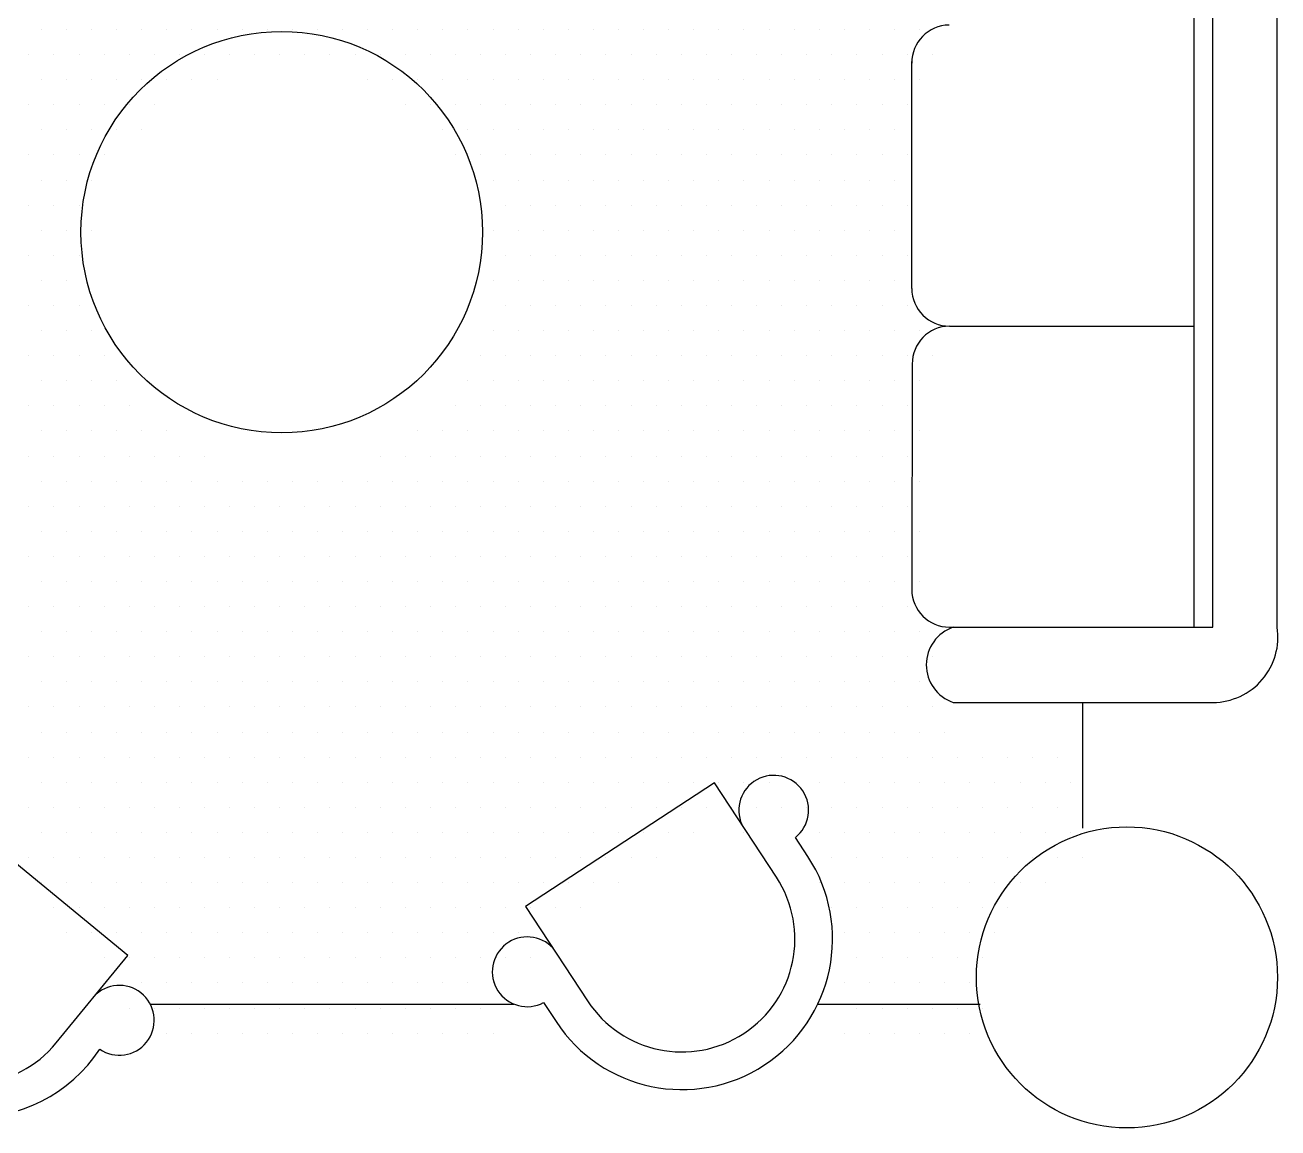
# Model space of a CAD drawing. Header units: inches. Extents: x 244 to 65245, y -2247 to 11745.
# Drawn here: x 63331.2 to 63409.2, y 10311.3 to 10380 of the extents above; entities that cross this region are included whole.
import ezdxf

# ---------------------------------------------------------------- set-up
doc = ezdxf.new("R2010")
doc.units = ezdxf.units.IN
doc.header["$MEASUREMENT"] = 0
doc.layers.add('Furniture', color=32, linetype='Continuous')
doc.layers.add('hatch', color=12, linetype='Continuous', lineweight=9)

# ---------------------------------------------------------------- blocks, each defined once
blk = doc.blocks.new('*X46')
at = {"color": 0}
for p, q in [((11350, 5700), (11350, 5700)), ((11400, 5700), (11400, 5700)), ((11450, 5700), (11450, 5700)), ((11500, 5700), (11500, 5700)), ((11550, 5700), (11550, 5700)), ((11600, 5700), (11600, 5700)), ((11650, 5700), (11650, 5700)), ((11700, 5700), (11700, 5700)), ((11750, 5700), (11750, 5700)), ((11800, 5700), (11800, 5700)), ((11850, 5700), (11850, 5700)), ((11900, 5700), (11900, 5700)), ((11950, 5700), (11950, 5700)), ((12000, 5700), (12000, 5700)), ((12050, 5700), (12050, 5700)), ((12100, 5700), (12100, 5700)), ((12150, 5700), (12150, 5700)), ((12200, 5700), (12200, 5700)), ((12250, 5700), (12250, 5700)), ((12300, 5700), (12300, 5700)), ((12350, 5700), (12350, 5700)), ((12400, 5700), (12400, 5700)), ((12450, 5700), (12450, 5700)), ((12500, 5700), (12500, 5700)), ((12550, 5700), (12550, 5700)), ((12600, 5700), (12600, 5700)), ((12650, 5700), (12650, 5700)), ((12700, 5700), (12700, 5700)), ((12750, 5700), (12750, 5700)), ((12800, 5700), (12800, 5700)), ((12850, 5700), (12850, 5700)), ((12900, 5700), (12900, 5700)), ((12950, 5700), (12950, 5700)), ((13000, 5700), (13000, 5700)), ((13050, 5700), (13050, 5700)), ((13100, 5700), (13100, 5700)), ((11325, 5650), (11325, 5650)), ((11375, 5650), (11375, 5650)), ((11425, 5650), (11425, 5650)), ((11475, 5650), (11475, 5650)), ((11525, 5650), (11525, 5650)), ((11575, 5650), (11575, 5650)), ((11625, 5650), (11625, 5650)), ((11675, 5650), (11675, 5650)), ((11725, 5650), (11725, 5650)), ((11775, 5650), (11775, 5650)), ((11825, 5650), (11825, 5650)), ((11875, 5650), (11875, 5650)), ((11925, 5650), (11925, 5650)), ((11975, 5650), (11975, 5650)), ((12025, 5650), (12025, 5650)), ((12075, 5650), (12075, 5650)), ((12125, 5650), (12125, 5650)), ((12175, 5650), (12175, 5650)), ((12225, 5650), (12225, 5650)), ((12275, 5650), (12275, 5650)), ((12325, 5650), (12325, 5650)), ((12375, 5650), (12375, 5650)), ((12425, 5650), (12425, 5650)), ((12475, 5650), (12475, 5650)), ((12525, 5650), (12525, 5650)), ((12575, 5650), (12575, 5650)), ((12625, 5650), (12625, 5650)), ((12675, 5650), (12675, 5650)), ((12725, 5650), (12725, 5650)), ((12775, 5650), (12775, 5650)), ((12825, 5650), (12825, 5650)), ((12875, 5650), (12875, 5650)), ((12925, 5650), (12925, 5650)), ((12975, 5650), (12975, 5650)), ((13025, 5650), (13025, 5650)), ((13075, 5650), (13075, 5650)), ((13125, 5650), (13125, 5650)), ((11350, 5600), (11350, 5600)), ((11400, 5600), (11400, 5600)), ((11450, 5600), (11450, 5600)), ((11500, 5600), (11500, 5600)), ((11550, 5600), (11550, 5600)), ((11600, 5600), (11600, 5600)), ((11650, 5600), (11650, 5600)), ((11700, 5600), (11700, 5600)), ((12000, 5600), (12000, 5600)), ((12050, 5600), (12050, 5600)), ((12100, 5600), (12100, 5600)), ((12150, 5600), (12150, 5600)), ((12200, 5600), (12200, 5600)), ((12250, 5600), (12250, 5600)), ((12300, 5600), (12300, 5600)), ((12350, 5600), (12350, 5600)), ((12400, 5600), (12400, 5600)), ((12450, 5600), (12450, 5600)), ((12500, 5600), (12500, 5600)), ((12550, 5600), (12550, 5600)), ((12600, 5600), (12600, 5600)), ((12650, 5600), (12650, 5600)), ((12700, 5600), (12700, 5600)), ((12750, 5600), (12750, 5600)), ((12800, 5600), (12800, 5600)), ((12850, 5600), (12850, 5600)), ((12900, 5600), (12900, 5600)), ((12950, 5600), (12950, 5600)), ((13000, 5600), (13000, 5600)), ((13050, 5600), (13050, 5600)), ((13100, 5600), (13100, 5600)), ((11325, 5550), (11325, 5550)), ((11375, 5550), (11375, 5550)), ((11425, 5550), (11425, 5550)), ((11475, 5550), (11475, 5550)), ((11525, 5550), (11525, 5550)), ((11575, 5550), (11575, 5550)), ((12075, 5550), (12075, 5550)), ((12125, 5550), (12125, 5550)), ((12175, 5550), (12175, 5550)), ((12225, 5550), (12225, 5550)), ((12275, 5550), (12275, 5550)), ((12325, 5550), (12325, 5550)), ((12375, 5550), (12375, 5550)), ((12425, 5550), (12425, 5550)), ((12475, 5550), (12475, 5550)), ((12525, 5550), (12525, 5550)), ((12575, 5550), (12575, 5550)), ((12625, 5550), (12625, 5550)), ((12675, 5550), (12675, 5550)), ((12725, 5550), (12725, 5550)), ((12775, 5550), (12775, 5550)), ((12825, 5550), (12825, 5550)), ((12875, 5550), (12875, 5550)), ((12925, 5550), (12925, 5550)), ((12975, 5550), (12975, 5550)), ((13025, 5550), (13025, 5550)), ((13075, 5550), (13075, 5550)), ((11350, 5500), (11350, 5500)), ((11400, 5500), (11400, 5500)), ((11450, 5500), (11450, 5500)), ((11500, 5500), (11500, 5500)), ((11550, 5500), (11550, 5500)), ((12150, 5500), (12150, 5500)), ((12200, 5500), (12200, 5500)), ((12250, 5500), (12250, 5500)), ((12300, 5500), (12300, 5500)), ((12350, 5500), (12350, 5500)), ((12400, 5500), (12400, 5500)), ((12450, 5500), (12450, 5500)), ((12500, 5500), (12500, 5500)), ((12550, 5500), (12550, 5500)), ((12600, 5500), (12600, 5500)), ((12650, 5500), (12650, 5500)), ((12700, 5500), (12700, 5500)), ((12750, 5500), (12750, 5500)), ((12800, 5500), (12800, 5500)), ((12850, 5500), (12850, 5500)), ((12900, 5500), (12900, 5500)), ((12950, 5500), (12950, 5500)), ((13000, 5500), (13000, 5500)), ((13050, 5500), (13050, 5500)), ((11325, 5450), (11325, 5450)), ((11375, 5450), (11375, 5450)), ((11425, 5450), (11425, 5450)), ((11475, 5450), (11475, 5450)), ((12175, 5450), (12175, 5450)), ((12225, 5450), (12225, 5450)), ((12275, 5450), (12275, 5450)), ((12325, 5450), (12325, 5450)), ((12375, 5450), (12375, 5450)), ((12425, 5450), (12425, 5450)), ((12475, 5450), (12475, 5450)), ((12525, 5450), (12525, 5450)), ((12575, 5450), (12575, 5450)), ((12625, 5450), (12625, 5450)), ((12675, 5450), (12675, 5450)), ((12725, 5450), (12725, 5450)), ((12775, 5450), (12775, 5450)), ((12825, 5450), (12825, 5450)), ((12875, 5450), (12875, 5450)), ((12925, 5450), (12925, 5450)), ((12975, 5450), (12975, 5450)), ((13025, 5450), (13025, 5450)), ((13075, 5450), (13075, 5450)), ((11350, 5400), (11350, 5400)), ((11400, 5400), (11400, 5400)), ((11450, 5400), (11450, 5400)), ((12250, 5400), (12250, 5400)), ((12300, 5400), (12300, 5400)), ((12350, 5400), (12350, 5400)), ((12400, 5400), (12400, 5400)), ((12450, 5400), (12450, 5400)), ((12500, 5400), (12500, 5400)), ((12550, 5400), (12550, 5400)), ((12600, 5400), (12600, 5400)), ((12650, 5400), (12650, 5400)), ((12700, 5400), (12700, 5400)), ((12750, 5400), (12750, 5400)), ((12800, 5400), (12800, 5400)), ((12850, 5400), (12850, 5400)), ((12900, 5400), (12900, 5400)), ((12950, 5400), (12950, 5400)), ((13000, 5400), (13000, 5400)), ((13050, 5400), (13050, 5400)), ((11325, 5350), (11325, 5350)), ((11375, 5350), (11375, 5350)), ((11425, 5350), (11425, 5350)), ((12225, 5350), (12225, 5350)), ((12275, 5350), (12275, 5350)), ((12325, 5350), (12325, 5350)), ((12375, 5350), (12375, 5350)), ((12425, 5350), (12425, 5350)), ((12475, 5350), (12475, 5350)), ((12525, 5350), (12525, 5350)), ((12575, 5350), (12575, 5350)), ((12625, 5350), (12625, 5350)), ((12675, 5350), (12675, 5350)), ((12725, 5350), (12725, 5350)), ((12775, 5350), (12775, 5350)), ((12825, 5350), (12825, 5350)), ((12875, 5350), (12875, 5350)), ((12925, 5350), (12925, 5350)), ((12975, 5350), (12975, 5350)), ((13025, 5350), (13025, 5350)), ((13075, 5350), (13075, 5350)), ((11350, 5300), (11350, 5300)), ((11400, 5300), (11400, 5300)), ((11450, 5300), (11450, 5300)), ((12250, 5300), (12250, 5300)), ((12300, 5300), (12300, 5300)), ((12350, 5300), (12350, 5300)), ((12400, 5300), (12400, 5300)), ((12450, 5300), (12450, 5300)), ((12500, 5300), (12500, 5300)), ((12550, 5300), (12550, 5300)), ((12600, 5300), (12600, 5300)), ((12650, 5300), (12650, 5300)), ((12700, 5300), (12700, 5300)), ((12750, 5300), (12750, 5300)), ((12800, 5300), (12800, 5300)), ((12850, 5300), (12850, 5300)), ((12900, 5300), (12900, 5300)), ((12950, 5300), (12950, 5300)), ((13000, 5300), (13000, 5300)), ((13050, 5300), (13050, 5300)), ((11325, 5250), (11325, 5250)), ((11375, 5250), (11375, 5250)), ((11425, 5250), (11425, 5250)), ((12275, 5250), (12275, 5250)), ((12325, 5250), (12325, 5250)), ((12375, 5250), (12375, 5250)), ((12425, 5250), (12425, 5250)), ((12475, 5250), (12475, 5250)), ((12525, 5250), (12525, 5250)), ((12575, 5250), (12575, 5250)), ((12625, 5250), (12625, 5250)), ((12675, 5250), (12675, 5250)), ((12725, 5250), (12725, 5250)), ((12775, 5250), (12775, 5250)), ((12825, 5250), (12825, 5250)), ((12875, 5250), (12875, 5250)), ((12925, 5250), (12925, 5250)), ((12975, 5250), (12975, 5250)), ((13025, 5250), (13025, 5250)), ((13075, 5250), (13075, 5250)), ((11350, 5200), (11350, 5200)), ((11400, 5200), (11400, 5200)), ((12250, 5200), (12250, 5200)), ((12300, 5200), (12300, 5200)), ((12350, 5200), (12350, 5200)), ((12400, 5200), (12400, 5200)), ((12450, 5200), (12450, 5200)), ((12500, 5200), (12500, 5200)), ((12550, 5200), (12550, 5200)), ((12600, 5200), (12600, 5200)), ((12650, 5200), (12650, 5200)), ((12700, 5200), (12700, 5200)), ((12750, 5200), (12750, 5200)), ((12800, 5200), (12800, 5200)), ((12850, 5200), (12850, 5200)), ((12900, 5200), (12900, 5200)), ((12950, 5200), (12950, 5200)), ((13000, 5200), (13000, 5200)), ((13050, 5200), (13050, 5200)), ((11325, 5150), (11325, 5150)), ((11375, 5150), (11375, 5150)), ((11425, 5150), (11425, 5150)), ((12275, 5150), (12275, 5150)), ((12325, 5150), (12325, 5150)), ((12375, 5150), (12375, 5150)), ((12425, 5150), (12425, 5150)), ((12475, 5150), (12475, 5150)), ((12525, 5150), (12525, 5150)), ((12575, 5150), (12575, 5150)), ((12625, 5150), (12625, 5150)), ((12675, 5150), (12675, 5150)), ((12725, 5150), (12725, 5150)), ((12775, 5150), (12775, 5150)), ((12825, 5150), (12825, 5150)), ((12875, 5150), (12875, 5150)), ((12925, 5150), (12925, 5150)), ((12975, 5150), (12975, 5150)), ((13025, 5150), (13025, 5150)), ((13075, 5150), (13075, 5150)), ((11350, 5100), (11350, 5100)), ((11400, 5100), (11400, 5100)), ((11450, 5100), (11450, 5100)), ((12250, 5100), (12250, 5100)), ((12300, 5100), (12300, 5100)), ((12350, 5100), (12350, 5100)), ((12400, 5100), (12400, 5100)), ((12450, 5100), (12450, 5100)), ((12500, 5100), (12500, 5100)), ((12550, 5100), (12550, 5100)), ((12600, 5100), (12600, 5100)), ((12650, 5100), (12650, 5100)), ((12700, 5100), (12700, 5100)), ((12750, 5100), (12750, 5100)), ((12800, 5100), (12800, 5100)), ((12850, 5100), (12850, 5100)), ((12900, 5100), (12900, 5100)), ((12950, 5100), (12950, 5100)), ((13000, 5100), (13000, 5100)), ((13050, 5100), (13050, 5100)), ((13100, 5100), (13100, 5100)), ((11325, 5050), (11325, 5050)), ((11375, 5050), (11375, 5050)), ((11425, 5050), (11425, 5050)), ((11475, 5050), (11475, 5050)), ((12225, 5050), (12225, 5050)), ((12275, 5050), (12275, 5050)), ((12325, 5050), (12325, 5050)), ((12375, 5050), (12375, 5050)), ((12425, 5050), (12425, 5050)), ((12475, 5050), (12475, 5050)), ((12525, 5050), (12525, 5050)), ((12575, 5050), (12575, 5050)), ((12625, 5050), (12625, 5050)), ((12675, 5050), (12675, 5050)), ((12725, 5050), (12725, 5050)), ((12775, 5050), (12775, 5050)), ((12825, 5050), (12825, 5050)), ((12875, 5050), (12875, 5050)), ((12925, 5050), (12925, 5050)), ((12975, 5050), (12975, 5050)), ((13025, 5050), (13025, 5050)), ((13075, 5050), (13075, 5050)), ((13125, 5050), (13125, 5050)), ((11350, 5000), (11350, 5000)), ((11400, 5000), (11400, 5000)), ((11450, 5000), (11450, 5000)), ((11500, 5000), (11500, 5000)), ((12200, 5000), (12200, 5000)), ((12250, 5000), (12250, 5000)), ((12300, 5000), (12300, 5000)), ((12350, 5000), (12350, 5000)), ((12400, 5000), (12400, 5000)), ((12450, 5000), (12450, 5000)), ((12500, 5000), (12500, 5000)), ((12550, 5000), (12550, 5000)), ((12600, 5000), (12600, 5000)), ((12650, 5000), (12650, 5000)), ((12700, 5000), (12700, 5000)), ((12750, 5000), (12750, 5000)), ((12800, 5000), (12800, 5000)), ((12850, 5000), (12850, 5000)), ((12900, 5000), (12900, 5000)), ((12950, 5000), (12950, 5000)), ((13000, 5000), (13000, 5000)), ((13050, 5000), (13050, 5000)), ((13100, 5000), (13100, 5000)), ((11325, 4950), (11325, 4950)), ((11375, 4950), (11375, 4950)), ((11425, 4950), (11425, 4950)), ((11475, 4950), (11475, 4950)), ((11525, 4950), (11525, 4950)), ((12175, 4950), (12175, 4950)), ((12225, 4950), (12225, 4950)), ((12275, 4950), (12275, 4950)), ((12325, 4950), (12325, 4950)), ((12375, 4950), (12375, 4950)), ((12425, 4950), (12425, 4950)), ((12475, 4950), (12475, 4950)), ((12525, 4950), (12525, 4950)), ((12575, 4950), (12575, 4950)), ((12625, 4950), (12625, 4950)), ((12675, 4950), (12675, 4950)), ((12725, 4950), (12725, 4950)), ((12775, 4950), (12775, 4950)), ((12825, 4950), (12825, 4950)), ((12875, 4950), (12875, 4950)), ((12925, 4950), (12925, 4950)), ((12975, 4950), (12975, 4950)), ((13025, 4950), (13025, 4950)), ((13075, 4950), (13075, 4950)), ((11350, 4900), (11350, 4900)), ((11400, 4900), (11400, 4900)), ((11450, 4900), (11450, 4900)), ((11500, 4900), (11500, 4900)), ((11550, 4900), (11550, 4900)), ((11600, 4900), (11600, 4900)), ((12100, 4900), (12100, 4900)), ((12150, 4900), (12150, 4900)), ((12200, 4900), (12200, 4900)), ((12250, 4900), (12250, 4900)), ((12300, 4900), (12300, 4900)), ((12350, 4900), (12350, 4900)), ((12400, 4900), (12400, 4900)), ((12450, 4900), (12450, 4900)), ((12500, 4900), (12500, 4900)), ((12550, 4900), (12550, 4900)), ((12600, 4900), (12600, 4900)), ((12650, 4900), (12650, 4900)), ((12700, 4900), (12700, 4900)), ((12750, 4900), (12750, 4900)), ((12800, 4900), (12800, 4900)), ((12850, 4900), (12850, 4900)), ((12900, 4900), (12900, 4900)), ((12950, 4900), (12950, 4900)), ((13000, 4900), (13000, 4900)), ((13050, 4900), (13050, 4900)), ((13100, 4900), (13100, 4900)), ((11325, 4850), (11325, 4850)), ((11375, 4850), (11375, 4850)), ((11425, 4850), (11425, 4850)), ((11475, 4850), (11475, 4850)), ((11525, 4850), (11525, 4850)), ((11575, 4850), (11575, 4850)), ((11625, 4850), (11625, 4850)), ((11675, 4850), (11675, 4850)), ((12025, 4850), (12025, 4850)), ((12075, 4850), (12075, 4850)), ((12125, 4850), (12125, 4850)), ((12175, 4850), (12175, 4850)), ((12225, 4850), (12225, 4850)), ((12275, 4850), (12275, 4850)), ((12325, 4850), (12325, 4850)), ((12375, 4850), (12375, 4850)), ((12425, 4850), (12425, 4850)), ((12475, 4850), (12475, 4850)), ((12525, 4850), (12525, 4850)), ((12575, 4850), (12575, 4850)), ((12625, 4850), (12625, 4850)), ((12675, 4850), (12675, 4850)), ((12725, 4850), (12725, 4850)), ((12775, 4850), (12775, 4850)), ((12825, 4850), (12825, 4850)), ((12875, 4850), (12875, 4850)), ((12925, 4850), (12925, 4850)), ((12975, 4850), (12975, 4850)), ((13025, 4850), (13025, 4850)), ((13075, 4850), (13075, 4850)), ((11350, 4800), (11350, 4800)), ((11400, 4800), (11400, 4800)), ((11450, 4800), (11450, 4800)), ((11500, 4800), (11500, 4800)), ((11550, 4800), (11550, 4800)), ((11600, 4800), (11600, 4800)), ((11650, 4800), (11650, 4800)), ((11700, 4800), (11700, 4800)), ((11750, 4800), (11750, 4800)), ((11800, 4800), (11800, 4800)), ((11850, 4800), (11850, 4800)), ((11900, 4800), (11900, 4800)), ((11950, 4800), (11950, 4800)), ((12000, 4800), (12000, 4800)), ((12050, 4800), (12050, 4800)), ((12100, 4800), (12100, 4800)), ((12150, 4800), (12150, 4800)), ((12200, 4800), (12200, 4800)), ((12250, 4800), (12250, 4800)), ((12300, 4800), (12300, 4800)), ((12350, 4800), (12350, 4800)), ((12400, 4800), (12400, 4800)), ((12450, 4800), (12450, 4800)), ((12500, 4800), (12500, 4800)), ((12550, 4800), (12550, 4800)), ((12600, 4800), (12600, 4800)), ((12650, 4800), (12650, 4800)), ((12700, 4800), (12700, 4800)), ((12750, 4800), (12750, 4800)), ((12800, 4800), (12800, 4800)), ((12850, 4800), (12850, 4800)), ((12900, 4800), (12900, 4800)), ((12950, 4800), (12950, 4800)), ((13000, 4800), (13000, 4800)), ((13050, 4800), (13050, 4800)), ((13100, 4800), (13100, 4800)), ((11325, 4750), (11325, 4750)), ((11375, 4750), (11375, 4750)), ((11425, 4750), (11425, 4750)), ((11475, 4750), (11475, 4750)), ((11525, 4750), (11525, 4750)), ((11575, 4750), (11575, 4750)), ((11625, 4750), (11625, 4750)), ((11675, 4750), (11675, 4750)), ((11725, 4750), (11725, 4750)), ((11775, 4750), (11775, 4750)), ((11825, 4750), (11825, 4750)), ((11875, 4750), (11875, 4750)), ((11925, 4750), (11925, 4750)), ((11975, 4750), (11975, 4750)), ((12025, 4750), (12025, 4750)), ((12075, 4750), (12075, 4750)), ((12125, 4750), (12125, 4750)), ((12175, 4750), (12175, 4750)), ((12225, 4750), (12225, 4750)), ((12275, 4750), (12275, 4750)), ((12325, 4750), (12325, 4750)), ((12375, 4750), (12375, 4750)), ((12425, 4750), (12425, 4750)), ((12475, 4750), (12475, 4750)), ((12525, 4750), (12525, 4750)), ((12575, 4750), (12575, 4750)), ((12625, 4750), (12625, 4750)), ((12675, 4750), (12675, 4750)), ((12725, 4750), (12725, 4750)), ((12775, 4750), (12775, 4750)), ((12825, 4750), (12825, 4750)), ((12875, 4750), (12875, 4750)), ((12925, 4750), (12925, 4750)), ((12975, 4750), (12975, 4750)), ((13025, 4750), (13025, 4750)), ((13075, 4750), (13075, 4750)), ((11350, 4700), (11350, 4700)), ((11400, 4700), (11400, 4700)), ((11450, 4700), (11450, 4700)), ((11500, 4700), (11500, 4700)), ((11550, 4700), (11550, 4700)), ((11600, 4700), (11600, 4700)), ((11650, 4700), (11650, 4700)), ((11700, 4700), (11700, 4700)), ((11750, 4700), (11750, 4700)), ((11800, 4700), (11800, 4700)), ((11850, 4700), (11850, 4700)), ((11900, 4700), (11900, 4700)), ((11950, 4700), (11950, 4700)), ((12000, 4700), (12000, 4700)), ((12050, 4700), (12050, 4700)), ((12100, 4700), (12100, 4700)), ((12150, 4700), (12150, 4700)), ((12200, 4700), (12200, 4700)), ((12250, 4700), (12250, 4700)), ((12300, 4700), (12300, 4700)), ((12350, 4700), (12350, 4700)), ((12400, 4700), (12400, 4700)), ((12450, 4700), (12450, 4700)), ((12500, 4700), (12500, 4700)), ((12550, 4700), (12550, 4700)), ((12600, 4700), (12600, 4700)), ((12650, 4700), (12650, 4700)), ((12700, 4700), (12700, 4700)), ((12750, 4700), (12750, 4700)), ((12800, 4700), (12800, 4700)), ((12850, 4700), (12850, 4700)), ((12900, 4700), (12900, 4700)), ((12950, 4700), (12950, 4700)), ((13000, 4700), (13000, 4700)), ((13050, 4700), (13050, 4700)), ((13100, 4700), (13100, 4700)), ((11325, 4650), (11325, 4650)), ((11375, 4650), (11375, 4650)), ((11425, 4650), (11425, 4650)), ((11475, 4650), (11475, 4650)), ((11525, 4650), (11525, 4650)), ((11575, 4650), (11575, 4650)), ((11625, 4650), (11625, 4650)), ((11675, 4650), (11675, 4650)), ((11725, 4650), (11725, 4650)), ((11775, 4650), (11775, 4650)), ((11825, 4650), (11825, 4650)), ((11875, 4650), (11875, 4650)), ((11925, 4650), (11925, 4650)), ((11975, 4650), (11975, 4650)), ((12025, 4650), (12025, 4650)), ((12075, 4650), (12075, 4650)), ((12125, 4650), (12125, 4650)), ((12175, 4650), (12175, 4650)), ((12225, 4650), (12225, 4650)), ((12275, 4650), (12275, 4650)), ((12325, 4650), (12325, 4650)), ((12375, 4650), (12375, 4650)), ((12425, 4650), (12425, 4650)), ((12475, 4650), (12475, 4650)), ((12525, 4650), (12525, 4650)), ((12575, 4650), (12575, 4650)), ((12625, 4650), (12625, 4650)), ((12675, 4650), (12675, 4650)), ((12725, 4650), (12725, 4650)), ((12775, 4650), (12775, 4650)), ((12825, 4650), (12825, 4650)), ((12875, 4650), (12875, 4650)), ((12925, 4650), (12925, 4650)), ((12975, 4650), (12975, 4650)), ((13025, 4650), (13025, 4650)), ((13075, 4650), (13075, 4650)), ((11350, 4600), (11350, 4600)), ((11400, 4600), (11400, 4600)), ((11450, 4600), (11450, 4600)), ((11500, 4600), (11500, 4600)), ((11550, 4600), (11550, 4600)), ((11600, 4600), (11600, 4600)), ((11650, 4600), (11650, 4600)), ((11700, 4600), (11700, 4600)), ((11750, 4600), (11750, 4600)), ((11800, 4600), (11800, 4600)), ((11850, 4600), (11850, 4600)), ((11900, 4600), (11900, 4600)), ((11950, 4600), (11950, 4600)), ((12000, 4600), (12000, 4600)), ((12050, 4600), (12050, 4600)), ((12100, 4600), (12100, 4600)), ((12150, 4600), (12150, 4600)), ((12200, 4600), (12200, 4600)), ((12250, 4600), (12250, 4600)), ((12300, 4600), (12300, 4600)), ((12350, 4600), (12350, 4600)), ((12400, 4600), (12400, 4600)), ((12450, 4600), (12450, 4600)), ((12500, 4600), (12500, 4600)), ((12550, 4600), (12550, 4600)), ((12600, 4600), (12600, 4600)), ((12650, 4600), (12650, 4600)), ((12700, 4600), (12700, 4600)), ((12750, 4600), (12750, 4600)), ((12800, 4600), (12800, 4600)), ((12850, 4600), (12850, 4600)), ((12900, 4600), (12900, 4600)), ((12950, 4600), (12950, 4600)), ((13000, 4600), (13000, 4600)), ((13050, 4600), (13050, 4600)), ((13100, 4600), (13100, 4600)), ((11325, 4550), (11325, 4550)), ((11375, 4550), (11375, 4550)), ((11425, 4550), (11425, 4550)), ((11475, 4550), (11475, 4550)), ((11525, 4550), (11525, 4550)), ((11575, 4550), (11575, 4550)), ((11625, 4550), (11625, 4550)), ((11675, 4550), (11675, 4550)), ((11725, 4550), (11725, 4550)), ((11775, 4550), (11775, 4550)), ((11825, 4550), (11825, 4550)), ((11875, 4550), (11875, 4550)), ((11925, 4550), (11925, 4550)), ((11975, 4550), (11975, 4550)), ((12025, 4550), (12025, 4550)), ((12075, 4550), (12075, 4550)), ((12125, 4550), (12125, 4550)), ((12175, 4550), (12175, 4550)), ((12225, 4550), (12225, 4550)), ((12275, 4550), (12275, 4550)), ((12325, 4550), (12325, 4550)), ((12375, 4550), (12375, 4550)), ((12425, 4550), (12425, 4550)), ((12475, 4550), (12475, 4550)), ((12525, 4550), (12525, 4550)), ((12575, 4550), (12575, 4550)), ((12625, 4550), (12625, 4550)), ((12675, 4550), (12675, 4550)), ((12725, 4550), (12725, 4550)), ((12775, 4550), (12775, 4550)), ((12825, 4550), (12825, 4550)), ((12875, 4550), (12875, 4550)), ((12925, 4550), (12925, 4550)), ((12975, 4550), (12975, 4550)), ((13025, 4550), (13025, 4550)), ((13075, 4550), (13075, 4550)), ((11350, 4500), (11350, 4500)), ((11400, 4500), (11400, 4500)), ((11450, 4500), (11450, 4500)), ((11500, 4500), (11500, 4500)), ((11550, 4500), (11550, 4500)), ((11600, 4500), (11600, 4500)), ((11650, 4500), (11650, 4500)), ((11700, 4500), (11700, 4500)), ((11750, 4500), (11750, 4500)), ((11800, 4500), (11800, 4500)), ((11850, 4500), (11850, 4500)), ((11900, 4500), (11900, 4500)), ((11950, 4500), (11950, 4500)), ((12000, 4500), (12000, 4500)), ((12050, 4500), (12050, 4500)), ((12100, 4500), (12100, 4500)), ((12150, 4500), (12150, 4500)), ((12200, 4500), (12200, 4500)), ((12250, 4500), (12250, 4500)), ((12300, 4500), (12300, 4500)), ((12350, 4500), (12350, 4500)), ((12400, 4500), (12400, 4500)), ((12450, 4500), (12450, 4500)), ((12500, 4500), (12500, 4500)), ((12550, 4500), (12550, 4500)), ((12600, 4500), (12600, 4500)), ((12650, 4500), (12650, 4500)), ((12700, 4500), (12700, 4500)), ((12750, 4500), (12750, 4500)), ((12800, 4500), (12800, 4500)), ((12850, 4500), (12850, 4500)), ((12900, 4500), (12900, 4500)), ((12950, 4500), (12950, 4500)), ((13000, 4500), (13000, 4500)), ((13050, 4500), (13050, 4500)), ((13100, 4500), (13100, 4500)), ((11325, 4450), (11325, 4450)), ((11375, 4450), (11375, 4450)), ((11425, 4450), (11425, 4450)), ((11475, 4450), (11475, 4450)), ((11525, 4450), (11525, 4450)), ((11575, 4450), (11575, 4450)), ((11625, 4450), (11625, 4450)), ((11675, 4450), (11675, 4450)), ((11725, 4450), (11725, 4450)), ((11775, 4450), (11775, 4450)), ((11825, 4450), (11825, 4450)), ((11875, 4450), (11875, 4450)), ((11925, 4450), (11925, 4450)), ((11975, 4450), (11975, 4450)), ((12025, 4450), (12025, 4450)), ((12075, 4450), (12075, 4450)), ((12125, 4450), (12125, 4450)), ((12175, 4450), (12175, 4450)), ((12225, 4450), (12225, 4450)), ((12275, 4450), (12275, 4450)), ((12325, 4450), (12325, 4450)), ((12375, 4450), (12375, 4450)), ((12425, 4450), (12425, 4450)), ((12475, 4450), (12475, 4450)), ((12525, 4450), (12525, 4450)), ((12575, 4450), (12575, 4450)), ((12625, 4450), (12625, 4450)), ((12675, 4450), (12675, 4450)), ((12725, 4450), (12725, 4450)), ((12775, 4450), (12775, 4450)), ((12825, 4450), (12825, 4450)), ((12875, 4450), (12875, 4450)), ((12925, 4450), (12925, 4450)), ((12975, 4450), (12975, 4450)), ((13025, 4450), (13025, 4450)), ((13075, 4450), (13075, 4450)), ((13125, 4450), (13125, 4450)), ((11350, 4400), (11350, 4400)), ((11400, 4400), (11400, 4400)), ((11450, 4400), (11450, 4400)), ((11500, 4400), (11500, 4400)), ((11550, 4400), (11550, 4400)), ((11600, 4400), (11600, 4400)), ((11650, 4400), (11650, 4400)), ((11700, 4400), (11700, 4400)), ((11750, 4400), (11750, 4400)), ((11800, 4400), (11800, 4400)), ((11850, 4400), (11850, 4400)), ((11900, 4400), (11900, 4400)), ((11950, 4400), (11950, 4400)), ((12000, 4400), (12000, 4400)), ((12050, 4400), (12050, 4400)), ((12100, 4400), (12100, 4400)), ((12150, 4400), (12150, 4400)), ((12200, 4400), (12200, 4400)), ((12250, 4400), (12250, 4400)), ((12300, 4400), (12300, 4400)), ((12350, 4400), (12350, 4400)), ((12400, 4400), (12400, 4400)), ((12450, 4400), (12450, 4400)), ((12500, 4400), (12500, 4400)), ((12550, 4400), (12550, 4400)), ((12600, 4400), (12600, 4400)), ((12650, 4400), (12650, 4400)), ((12700, 4400), (12700, 4400)), ((12750, 4400), (12750, 4400)), ((12800, 4400), (12800, 4400)), ((12850, 4400), (12850, 4400)), ((12900, 4400), (12900, 4400)), ((12950, 4400), (12950, 4400)), ((13000, 4400), (13000, 4400)), ((13050, 4400), (13050, 4400)), ((13100, 4400), (13100, 4400)), ((11325, 4350), (11325, 4350)), ((11375, 4350), (11375, 4350)), ((11425, 4350), (11425, 4350)), ((11475, 4350), (11475, 4350)), ((11525, 4350), (11525, 4350)), ((11575, 4350), (11575, 4350)), ((11625, 4350), (11625, 4350)), ((11675, 4350), (11675, 4350)), ((11725, 4350), (11725, 4350)), ((11775, 4350), (11775, 4350)), ((11825, 4350), (11825, 4350)), ((11875, 4350), (11875, 4350)), ((11925, 4350), (11925, 4350)), ((11975, 4350), (11975, 4350)), ((12025, 4350), (12025, 4350)), ((12075, 4350), (12075, 4350)), ((12125, 4350), (12125, 4350)), ((12175, 4350), (12175, 4350)), ((12225, 4350), (12225, 4350)), ((12275, 4350), (12275, 4350)), ((12325, 4350), (12325, 4350)), ((12375, 4350), (12375, 4350)), ((12425, 4350), (12425, 4350)), ((12475, 4350), (12475, 4350)), ((12525, 4350), (12525, 4350)), ((12575, 4350), (12575, 4350)), ((12625, 4350), (12625, 4350)), ((12675, 4350), (12675, 4350)), ((12725, 4350), (12725, 4350)), ((12775, 4350), (12775, 4350)), ((12825, 4350), (12825, 4350)), ((12875, 4350), (12875, 4350)), ((12925, 4350), (12925, 4350)), ((12975, 4350), (12975, 4350)), ((13025, 4350), (13025, 4350)), ((13075, 4350), (13075, 4350)), ((13125, 4350), (13125, 4350)), ((11350, 4300), (11350, 4300)), ((11400, 4300), (11400, 4300)), ((11450, 4300), (11450, 4300)), ((11500, 4300), (11500, 4300)), ((11550, 4300), (11550, 4300)), ((11600, 4300), (11600, 4300)), ((11650, 4300), (11650, 4300)), ((11700, 4300), (11700, 4300)), ((11750, 4300), (11750, 4300)), ((11800, 4300), (11800, 4300)), ((11850, 4300), (11850, 4300)), ((11900, 4300), (11900, 4300)), ((11950, 4300), (11950, 4300)), ((12000, 4300), (12000, 4300)), ((12050, 4300), (12050, 4300)), ((12100, 4300), (12100, 4300)), ((12150, 4300), (12150, 4300)), ((12200, 4300), (12200, 4300)), ((12250, 4300), (12250, 4300)), ((12300, 4300), (12300, 4300)), ((12350, 4300), (12350, 4300)), ((12400, 4300), (12400, 4300)), ((12450, 4300), (12450, 4300)), ((12500, 4300), (12500, 4300)), ((12550, 4300), (12550, 4300)), ((12600, 4300), (12600, 4300)), ((12650, 4300), (12650, 4300)), ((12700, 4300), (12700, 4300)), ((12750, 4300), (12750, 4300)), ((12800, 4300), (12800, 4300)), ((12850, 4300), (12850, 4300)), ((12900, 4300), (12900, 4300)), ((12950, 4300), (12950, 4300)), ((13000, 4300), (13000, 4300)), ((13050, 4300), (13050, 4300)), ((13100, 4300), (13100, 4300)), ((13150, 4300), (13150, 4300)), ((11325, 4250), (11325, 4250)), ((11375, 4250), (11375, 4250)), ((11425, 4250), (11425, 4250)), ((11475, 4250), (11475, 4250)), ((11525, 4250), (11525, 4250)), ((11575, 4250), (11575, 4250)), ((11625, 4250), (11625, 4250)), ((11675, 4250), (11675, 4250)), ((11725, 4250), (11725, 4250)), ((11775, 4250), (11775, 4250)), ((11825, 4250), (11825, 4250)), ((11875, 4250), (11875, 4250)), ((11925, 4250), (11925, 4250)), ((11975, 4250), (11975, 4250)), ((12025, 4250), (12025, 4250)), ((12075, 4250), (12075, 4250)), ((12125, 4250), (12125, 4250)), ((12175, 4250), (12175, 4250)), ((12225, 4250), (12225, 4250)), ((12275, 4250), (12275, 4250)), ((12325, 4250), (12325, 4250)), ((12375, 4250), (12375, 4250)), ((12425, 4250), (12425, 4250)), ((12475, 4250), (12475, 4250)), ((12525, 4250), (12525, 4250)), ((12575, 4250), (12575, 4250)), ((12625, 4250), (12625, 4250)), ((12675, 4250), (12675, 4250)), ((12725, 4250), (12725, 4250)), ((12775, 4250), (12775, 4250)), ((12825, 4250), (12825, 4250)), ((12875, 4250), (12875, 4250)), ((12925, 4250), (12925, 4250)), ((12975, 4250), (12975, 4250)), ((13025, 4250), (13025, 4250)), ((13075, 4250), (13075, 4250)), ((13125, 4250), (13125, 4250)), ((13175, 4250), (13175, 4250)), ((13225, 4250), (13225, 4250)), ((13275, 4250), (13275, 4250)), ((13325, 4250), (13325, 4250)), ((13375, 4250), (13375, 4250)), ((13425, 4250), (13425, 4250)), ((11350, 4200), (11350, 4200)), ((11400, 4200), (11400, 4200)), ((11450, 4200), (11450, 4200)), ((11500, 4200), (11500, 4200)), ((11550, 4200), (11550, 4200)), ((11600, 4200), (11600, 4200)), ((11650, 4200), (11650, 4200)), ((11700, 4200), (11700, 4200)), ((11750, 4200), (11750, 4200)), ((11800, 4200), (11800, 4200)), ((11850, 4200), (11850, 4200)), ((11900, 4200), (11900, 4200)), ((11950, 4200), (11950, 4200)), ((12000, 4200), (12000, 4200)), ((12050, 4200), (12050, 4200)), ((12100, 4200), (12100, 4200)), ((12150, 4200), (12150, 4200)), ((12200, 4200), (12200, 4200)), ((12250, 4200), (12250, 4200)), ((12300, 4200), (12300, 4200)), ((12350, 4200), (12350, 4200)), ((12400, 4200), (12400, 4200)), ((12450, 4200), (12450, 4200)), ((12500, 4200), (12500, 4200)), ((12550, 4200), (12550, 4200)), ((12600, 4200), (12600, 4200)), ((12650, 4200), (12650, 4200)), ((12700, 4200), (12700, 4200)), ((12750, 4200), (12750, 4200)), ((12800, 4200), (12800, 4200)), ((12850, 4200), (12850, 4200)), ((12900, 4200), (12900, 4200)), ((12950, 4200), (12950, 4200)), ((13000, 4200), (13000, 4200)), ((13050, 4200), (13050, 4200)), ((13100, 4200), (13100, 4200)), ((13150, 4200), (13150, 4200)), ((13200, 4200), (13200, 4200)), ((13250, 4200), (13250, 4200)), ((13300, 4200), (13300, 4200)), ((13350, 4200), (13350, 4200)), ((13400, 4200), (13400, 4200)), ((11325, 4150), (11325, 4150)), ((11375, 4150), (11375, 4150)), ((11425, 4150), (11425, 4150)), ((11475, 4150), (11475, 4150)), ((11525, 4150), (11525, 4150)), ((11575, 4150), (11575, 4150)), ((11625, 4150), (11625, 4150)), ((11675, 4150), (11675, 4150)), ((11725, 4150), (11725, 4150)), ((11775, 4150), (11775, 4150)), ((11825, 4150), (11825, 4150)), ((11875, 4150), (11875, 4150)), ((11925, 4150), (11925, 4150)), ((11975, 4150), (11975, 4150)), ((12025, 4150), (12025, 4150)), ((12075, 4150), (12075, 4150)), ((12125, 4150), (12125, 4150)), ((12175, 4150), (12175, 4150)), ((12225, 4150), (12225, 4150)), ((12275, 4150), (12275, 4150)), ((12325, 4150), (12325, 4150)), ((12375, 4150), (12375, 4150)), ((12425, 4150), (12425, 4150)), ((12475, 4150), (12475, 4150)), ((12525, 4150), (12525, 4150)), ((12575, 4150), (12575, 4150)), ((12625, 4150), (12625, 4150)), ((12675, 4150), (12675, 4150)), ((12725, 4150), (12725, 4150)), ((12775, 4150), (12775, 4150)), ((12825, 4150), (12825, 4150)), ((12875, 4150), (12875, 4150)), ((12925, 4150), (12925, 4150)), ((12975, 4150), (12975, 4150)), ((13025, 4150), (13025, 4150)), ((13075, 4150), (13075, 4150)), ((13125, 4150), (13125, 4150)), ((13175, 4150), (13175, 4150)), ((13225, 4150), (13225, 4150)), ((13275, 4150), (13275, 4150)), ((13325, 4150), (13325, 4150)), ((13375, 4150), (13375, 4150)), ((13425, 4150), (13425, 4150)), ((11350, 4100), (11350, 4100)), ((11400, 4100), (11400, 4100)), ((11450, 4100), (11450, 4100)), ((11500, 4100), (11500, 4100)), ((11550, 4100), (11550, 4100)), ((11600, 4100), (11600, 4100)), ((11650, 4100), (11650, 4100)), ((11700, 4100), (11700, 4100)), ((11750, 4100), (11750, 4100)), ((11800, 4100), (11800, 4100)), ((11850, 4100), (11850, 4100)), ((11900, 4100), (11900, 4100)), ((11950, 4100), (11950, 4100)), ((12000, 4100), (12000, 4100)), ((12050, 4100), (12050, 4100)), ((12100, 4100), (12100, 4100)), ((12150, 4100), (12150, 4100)), ((12200, 4100), (12200, 4100)), ((12250, 4100), (12250, 4100)), ((12300, 4100), (12300, 4100)), ((12350, 4100), (12350, 4100)), ((12400, 4100), (12400, 4100)), ((12450, 4100), (12450, 4100)), ((12500, 4100), (12500, 4100)), ((12550, 4100), (12550, 4100)), ((12600, 4100), (12600, 4100)), ((12650, 4100), (12650, 4100)), ((12750, 4100), (12750, 4100)), ((12900, 4100), (12900, 4100)), ((12950, 4100), (12950, 4100)), ((13000, 4100), (13000, 4100)), ((13050, 4100), (13050, 4100)), ((13100, 4100), (13100, 4100)), ((13150, 4100), (13150, 4100)), ((13200, 4100), (13200, 4100)), ((13250, 4100), (13250, 4100)), ((13300, 4100), (13300, 4100)), ((13350, 4100), (13350, 4100)), ((13400, 4100), (13400, 4100)), ((11325, 4050), (11325, 4050)), ((11375, 4050), (11375, 4050)), ((11425, 4050), (11425, 4050)), ((11475, 4050), (11475, 4050)), ((11525, 4050), (11525, 4050)), ((11575, 4050), (11575, 4050)), ((11625, 4050), (11625, 4050)), ((11675, 4050), (11675, 4050)), ((11725, 4050), (11725, 4050)), ((11775, 4050), (11775, 4050)), ((11825, 4050), (11825, 4050)), ((11875, 4050), (11875, 4050)), ((11925, 4050), (11925, 4050)), ((11975, 4050), (11975, 4050)), ((12025, 4050), (12025, 4050)), ((12075, 4050), (12075, 4050)), ((12125, 4050), (12125, 4050)), ((12175, 4050), (12175, 4050)), ((12225, 4050), (12225, 4050)), ((12275, 4050), (12275, 4050)), ((12325, 4050), (12325, 4050)), ((12375, 4050), (12375, 4050)), ((12425, 4050), (12425, 4050)), ((12475, 4050), (12475, 4050)), ((12525, 4050), (12525, 4050)), ((12575, 4050), (12575, 4050)), ((12925, 4050), (12925, 4050)), ((12975, 4050), (12975, 4050)), ((13025, 4050), (13025, 4050)), ((13075, 4050), (13075, 4050)), ((13125, 4050), (13125, 4050)), ((13175, 4050), (13175, 4050)), ((13225, 4050), (13225, 4050)), ((13275, 4050), (13275, 4050)), ((13325, 4050), (13325, 4050)), ((13375, 4050), (13375, 4050)), ((13425, 4050), (13425, 4050)), ((11350, 4000), (11350, 4000)), ((11400, 4000), (11400, 4000)), ((11450, 4000), (11450, 4000)), ((11500, 4000), (11500, 4000)), ((11550, 4000), (11550, 4000)), ((11600, 4000), (11600, 4000)), ((11650, 4000), (11650, 4000)), ((11700, 4000), (11700, 4000)), ((11750, 4000), (11750, 4000)), ((11800, 4000), (11800, 4000)), ((11850, 4000), (11850, 4000)), ((11900, 4000), (11900, 4000)), ((11950, 4000), (11950, 4000)), ((12000, 4000), (12000, 4000)), ((12050, 4000), (12050, 4000)), ((12100, 4000), (12100, 4000)), ((12150, 4000), (12150, 4000)), ((12200, 4000), (12200, 4000)), ((12250, 4000), (12250, 4000)), ((12300, 4000), (12300, 4000)), ((12350, 4000), (12350, 4000)), ((12400, 4000), (12400, 4000)), ((12450, 4000), (12450, 4000)), ((12500, 4000), (12500, 4000)), ((12900, 4000), (12900, 4000)), ((12950, 4000), (12950, 4000)), ((13000, 4000), (13000, 4000)), ((13050, 4000), (13050, 4000)), ((13100, 4000), (13100, 4000)), ((13150, 4000), (13150, 4000)), ((13200, 4000), (13200, 4000)), ((13250, 4000), (13250, 4000)), ((13300, 4000), (13300, 4000)), ((13350, 4000), (13350, 4000)), ((11375, 3950), (11375, 3950)), ((11425, 3950), (11425, 3950)), ((11475, 3950), (11475, 3950)), ((11525, 3950), (11525, 3950)), ((11575, 3950), (11575, 3950)), ((11625, 3950), (11625, 3950)), ((11675, 3950), (11675, 3950)), ((11725, 3950), (11725, 3950)), ((11775, 3950), (11775, 3950)), ((11825, 3950), (11825, 3950)), ((11875, 3950), (11875, 3950)), ((11925, 3950), (11925, 3950)), ((11975, 3950), (11975, 3950)), ((12025, 3950), (12025, 3950)), ((12075, 3950), (12075, 3950)), ((12125, 3950), (12125, 3950)), ((12175, 3950), (12175, 3950)), ((12225, 3950), (12225, 3950)), ((12275, 3950), (12275, 3950)), ((12325, 3950), (12325, 3950)), ((12375, 3950), (12375, 3950)), ((12425, 3950), (12425, 3950)), ((12925, 3950), (12925, 3950)), ((12975, 3950), (12975, 3950)), ((13025, 3950), (13025, 3950)), ((13075, 3950), (13075, 3950)), ((13125, 3950), (13125, 3950)), ((13175, 3950), (13175, 3950)), ((13225, 3950), (13225, 3950)), ((13275, 3950), (13275, 3950)), ((11400, 3900), (11400, 3900)), ((11450, 3900), (11450, 3900)), ((11500, 3900), (11500, 3900)), ((11550, 3900), (11550, 3900)), ((11600, 3900), (11600, 3900)), ((11650, 3900), (11650, 3900)), ((11700, 3900), (11700, 3900)), ((11750, 3900), (11750, 3900)), ((11800, 3900), (11800, 3900)), ((11850, 3900), (11850, 3900)), ((11900, 3900), (11900, 3900)), ((11950, 3900), (11950, 3900)), ((12000, 3900), (12000, 3900)), ((12050, 3900), (12050, 3900)), ((12100, 3900), (12100, 3900)), ((12150, 3900), (12150, 3900)), ((12200, 3900), (12200, 3900)), ((12250, 3900), (12250, 3900)), ((12300, 3900), (12300, 3900)), ((12350, 3900), (12350, 3900)), ((12950, 3900), (12950, 3900)), ((13000, 3900), (13000, 3900)), ((13050, 3900), (13050, 3900)), ((13100, 3900), (13100, 3900)), ((13150, 3900), (13150, 3900)), ((13200, 3900), (13200, 3900)), ((13250, 3900), (13250, 3900)), ((11475, 3850), (11475, 3850)), ((11525, 3850), (11525, 3850)), ((11575, 3850), (11575, 3850)), ((11625, 3850), (11625, 3850)), ((11675, 3850), (11675, 3850)), ((11725, 3850), (11725, 3850)), ((11775, 3850), (11775, 3850)), ((11825, 3850), (11825, 3850)), ((11875, 3850), (11875, 3850)), ((11925, 3850), (11925, 3850)), ((11975, 3850), (11975, 3850)), ((12025, 3850), (12025, 3850)), ((12075, 3850), (12075, 3850)), ((12125, 3850), (12125, 3850)), ((12175, 3850), (12175, 3850)), ((12225, 3850), (12225, 3850)), ((12275, 3850), (12275, 3850)), ((12325, 3850), (12325, 3850)), ((12975, 3850), (12975, 3850)), ((13025, 3850), (13025, 3850)), ((13075, 3850), (13075, 3850)), ((13125, 3850), (13125, 3850)), ((13175, 3850), (13175, 3850)), ((13225, 3850), (13225, 3850)), ((11550, 3800), (11550, 3800)), ((11600, 3800), (11600, 3800)), ((11650, 3800), (11650, 3800)), ((11700, 3800), (11700, 3800)), ((11750, 3800), (11750, 3800)), ((11800, 3800), (11800, 3800)), ((11850, 3800), (11850, 3800)), ((11900, 3800), (11900, 3800)), ((11950, 3800), (11950, 3800)), ((12000, 3800), (12000, 3800)), ((12050, 3800), (12050, 3800)), ((12100, 3800), (12100, 3800)), ((12150, 3800), (12150, 3800)), ((12200, 3800), (12200, 3800)), ((12250, 3800), (12250, 3800)), ((12950, 3800), (12950, 3800)), ((13000, 3800), (13000, 3800)), ((13050, 3800), (13050, 3800)), ((13100, 3800), (13100, 3800)), ((13150, 3800), (13150, 3800)), ((13200, 3800), (13200, 3800)), ((11525, 3750), (11525, 3750)), ((11575, 3750), (11575, 3750)), ((11625, 3750), (11625, 3750)), ((11675, 3750), (11675, 3750)), ((11725, 3750), (11725, 3750)), ((11775, 3750), (11775, 3750)), ((11825, 3750), (11825, 3750)), ((11875, 3750), (11875, 3750)), ((11925, 3750), (11925, 3750)), ((11975, 3750), (11975, 3750)), ((12025, 3750), (12025, 3750)), ((12075, 3750), (12075, 3750)), ((12125, 3750), (12125, 3750)), ((12175, 3750), (12175, 3750)), ((12225, 3750), (12225, 3750)), ((12975, 3750), (12975, 3750)), ((13025, 3750), (13025, 3750)), ((13075, 3750), (13075, 3750)), ((13125, 3750), (13125, 3750)), ((13175, 3750), (13175, 3750)), ((13225, 3750), (13225, 3750)), ((11600, 3700), (11600, 3700)), ((11650, 3700), (11650, 3700)), ((11700, 3700), (11700, 3700)), ((11750, 3700), (11750, 3700)), ((11800, 3700), (11800, 3700)), ((11850, 3700), (11850, 3700)), ((11900, 3700), (11900, 3700)), ((11950, 3700), (11950, 3700)), ((12000, 3700), (12000, 3700)), ((12050, 3700), (12050, 3700)), ((12100, 3700), (12100, 3700)), ((12150, 3700), (12150, 3700)), ((12200, 3700), (12200, 3700)), ((12250, 3700), (12250, 3700)), ((12950, 3700), (12950, 3700)), ((13000, 3700), (13000, 3700)), ((13050, 3700), (13050, 3700)), ((13100, 3700), (13100, 3700)), ((13150, 3700), (13150, 3700)), ((13200, 3700), (13200, 3700))]:
    blk.add_line(p, q, dxfattribs=at)

msp = doc.modelspace()

# ---------------------------------------------------------------- linework, layer by layer
at = {"layer": 'Furniture'}
for p, q in [((63403.959, 10342.527), (63403.959, 10398.777)), ((63405.131, 10342.527), (63405.131, 10398.777)), ((63409.131, 10342.527), (63409.131, 10398.777)), ((63386.381, 10363.621), (63386.381, 10377.746)), ((63388.724, 10361.277), (63403.959, 10361.277)), ((63386.408, 10358.907), (63386.381, 10344.871)), ((63388.724, 10342.527), (63405.131, 10342.527)), ((63388.954, 10337.84), (63405.131, 10337.84)), ((63397.025, 10330.011), (63397.025, 10337.84)), ((63374.095, 10332.841), (63362.334, 10325.132)), ((63377.949, 10326.96), (63374.095, 10332.841)), ((63337.565, 10322.075), (63326.691, 10330.992)), ((63379.909, 10328.245), (63379.135, 10329.426)), ((63362.334, 10325.132), (63366.188, 10319.251)), ((63333.107, 10316.638), (63337.565, 10322.075)), ((63338.955, 10319.058), (63361.601, 10319.058)), ((63363.454, 10319.148), (63364.228, 10317.967)), ((63380.525, 10319.058), (63390.647, 10319.058))]:
    msp.add_line(p, q, dxfattribs=at)
for centre, radius in [((63347.147, 10367.129), 12.5), ((63399.774, 10320.716), 9.375)]:
    msp.add_circle(centre, radius, dxfattribs=at)
for centre, radius, start, end in [((63388.724, 10377.681), 2.344, 90.65364, 180.65364), ((63388.724, 10363.621), 2.344, 180, 270), ((63388.751, 10358.933), 2.344, 90.65364, 180.65364), ((63388.724, 10344.871), 2.344, 180, 270), ((63389.765, 10340.183), 2.48, 109.08544, 250.91456), ((63405.116, 10341.903), 4.063, 270.21, 8.83953), ((63377.783, 10331.128), 2.173, 308.46426, 204.16842), ((63372.069, 10323.106), 9.375, 213.24339, 33.24339), ((63372.069, 10323.106), 7.031, 213.24339, 33.24339), ((63327.974, 10321.383), 9.375, 146.75661, 326.75661), ((63327.67, 10321.096), 7.031, 140.65001, 320.65001), ((63362.433, 10321.066), 2.173, 42.31837, 298.02253), ((63337.034, 10318.043), 2.173, 235.87088, 131.57504)]:
    msp.add_arc(centre, radius, start, end, dxfattribs=at)

# ---------------------------------------------------------------- block references
at = {"layer": 'hatch', "xscale": 0.03125, "yscale": 0.03125, "zscale": 0.03125}
msp.add_blockref('*X46', (62977.494, 10201.621), dxfattribs=at)

doc.saveas('drawing.dxf')
